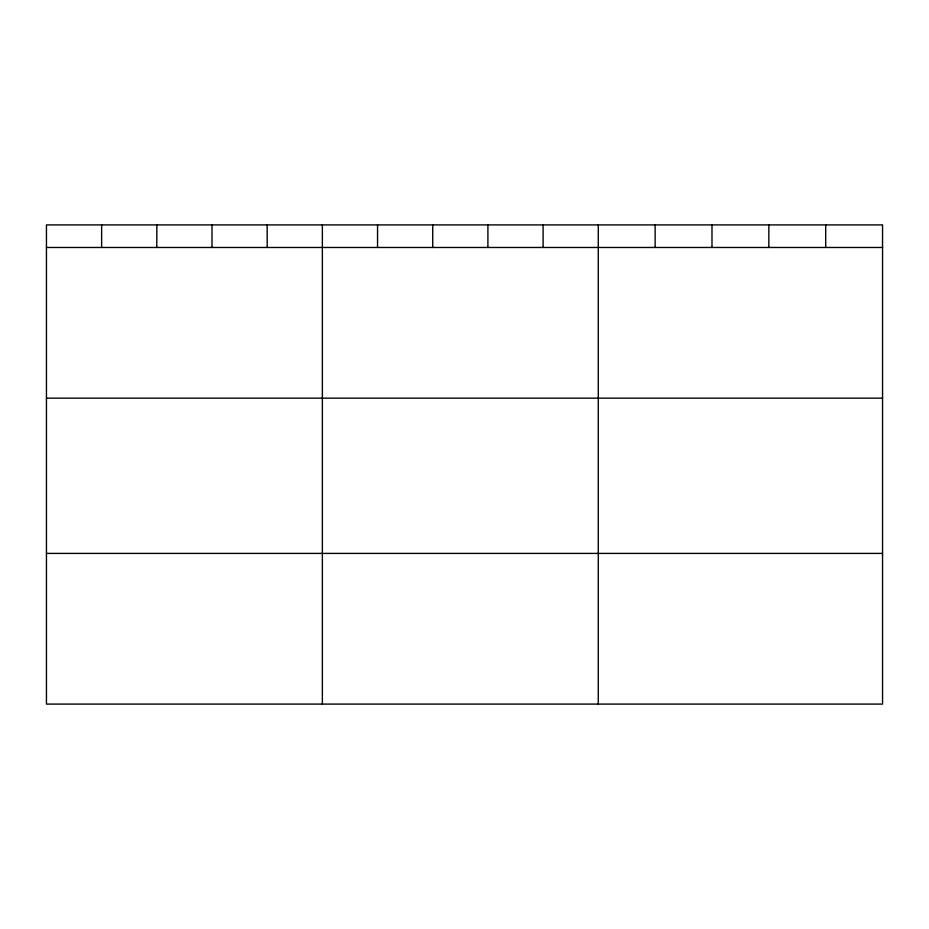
<?xml version="1.0" encoding="UTF-8"?>
<svg xmlns="http://www.w3.org/2000/svg" width="929" height="929" viewBox="0 0 929 929"><rect width="100%" height="100%" fill="white"/><g stroke="black" fill="none" stroke-linecap="round" stroke-linejoin="round"><path stroke-width="1.39" d="M882.55 398.158L882.55 224.911L46.45 224.911L46.45 704.089L882.55 704.089L882.55 398.158L46.45 398.158M46.45 247.474L882.55 247.474M46.45 553.405L882.55 553.405M825.695 224.911L825.695 247.474M768.84 224.911L768.84 247.474M711.986 224.911L711.986 247.474M655.131 224.911L655.131 247.474M598.276 224.911L598.276 704.089M543.093 224.911L543.093 247.474M487.911 224.911L487.911 247.474M432.728 224.911L432.728 247.474M377.546 224.911L377.546 247.474M322.363 224.911L322.363 704.089M267.18 224.911L267.18 247.474M211.998 224.911L211.998 247.474M156.815 224.911L156.815 247.474M101.633 224.911L101.633 247.474"/></g></svg>
